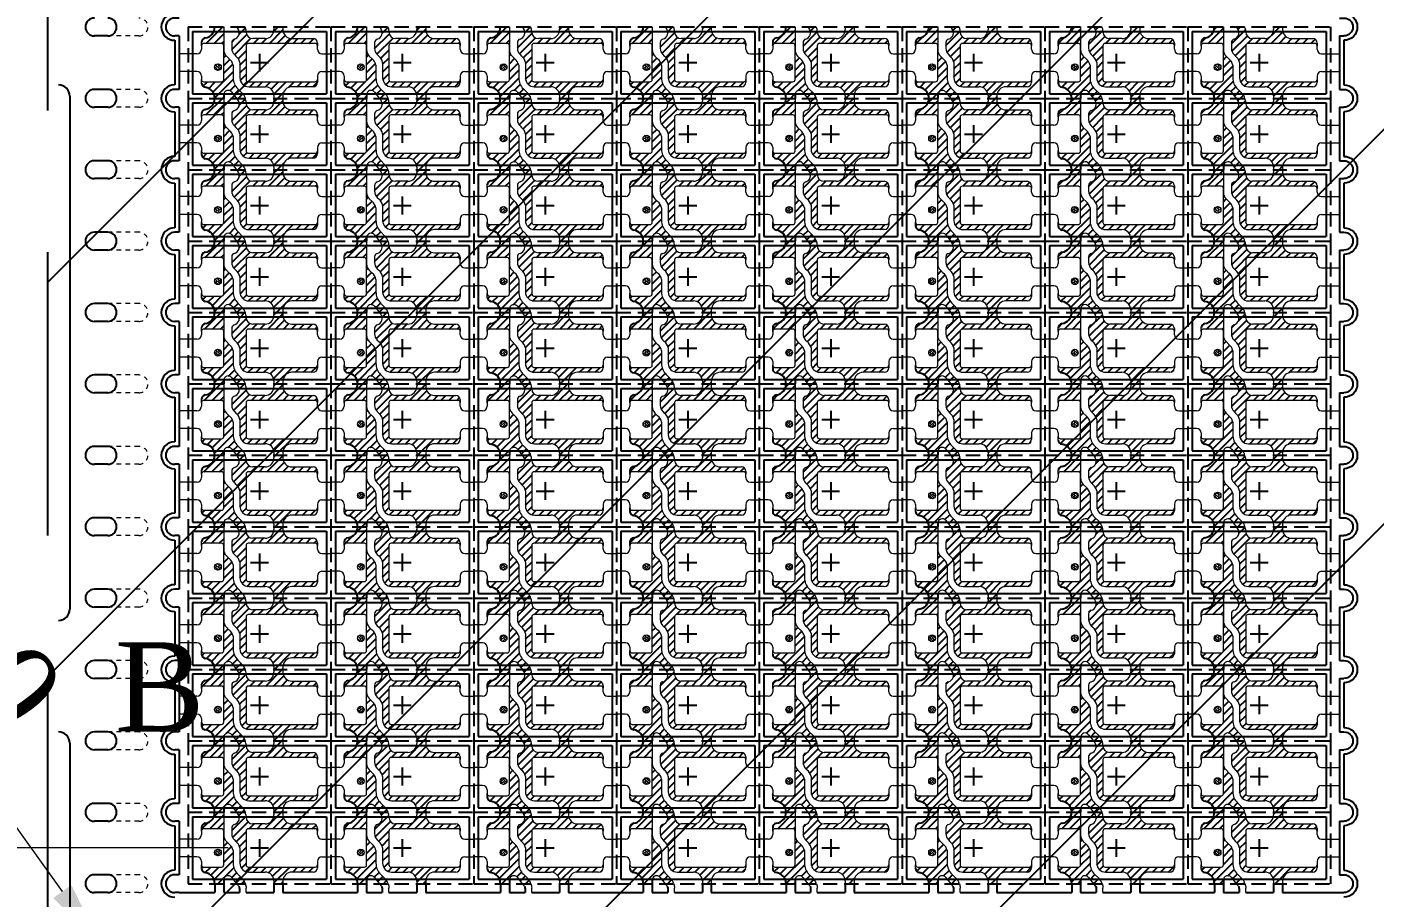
# Model space of a CAD drawing. Header units: millimetres. Extents: x -1672 to -743, y 1116 to 1403.
# Drawn here: x -1107.88 to -1077.7, y 1320.08 to 1339.58 of the extents above; entities that cross this region are included whole.
import ezdxf

# ---------------------------------------------------------------- set-up
doc = ezdxf.new("R2010")
doc.units = ezdxf.units.MM
doc.header["$MEASUREMENT"] = 0
doc.linetypes.add('HIDDEN', pattern=[9.525, 6.35, -3.175])
for name, color, linetype in [('\\M+2A4C1\\M+2B3CE\\M+2B944', 144, 'HIDDEN'), ('bottom side half etching', 6, 'Continuous'), ('c2', 2, 'Continuous'), ('Hatch', 1, 'HIDDEN')]:
    doc.layers.add(name, color=color, linetype=linetype)
for name, color, linetype, lineweight in [('Dimension', 3, 'Continuous', 5), ('LF', 4, 'Continuous', 25), ('Visble1', 6, 'Continuous', 20)]:
    doc.layers.add(name, color=color, linetype=linetype, lineweight=lineweight)
doc.styles.add('Jentech', font='romantic.ttf')
doc.styles.get("Standard").update_dxf_attribs({"font": 'romantic.ttf', "height": 2})
doc.dimstyles.new('AM_ISO', dxfattribs={"dimtxt": 2, "dimasz": 1.5, "dimexe": 1, "dimexo": 1, "dimgap": 0.5, "dimtad": 1, "dimdec": 3, "dimzin": 9, "dimdsep": 46, "dimtxsty": 'Jentech', "dimcen": 0, "dimclrd": 256, "dimclre": 256, "dimclrt": 1, "dimadec": 0, "dimazin": 2, "dimtp": 0.1, "dimtm": 0.1, "dimtfac": 0.71, "dimtdec": 3, "dimtmove": 0, "dimatfit": 3, "dimfxl": 0, "dimlwd": -1, "dimlwe": -1, "dimarcsym": 0})
doc.dimstyles.new('ISO-25', dxfattribs={"dimtxt": 2, "dimasz": 1.5, "dimexe": 0.5, "dimexo": 0.5, "dimgap": 0.7, "dimtad": 1, "dimdec": 3, "dimdsep": 46, "dimtxsty": 'Jentech', "dimcen": 2.5, "dimclre": 256, "dimclrt": 1, "dimadec": 0, "dimazin": 0, "dimtfac": 1, "dimtdec": 3, "dimtmove": 0, "dimatfit": 3, "dimfxl": 0, "dimlwe": -1, "dimarcsym": 0})

# ---------------------------------------------------------------- blocks, each defined once
blk = doc.blocks.new('*D79')
at = {"layer": 'Defpoints', "color": 0}
for p in [(-1102.872, 1349.981), (-1119.938, 1321.181), (-1102.872, 1321.181)]:
    blk.add_point(p, dxfattribs=at)
at = {"layer": 'Dimension'}
for p, q in [((-1103.372, 1349.981), (-1120.438, 1349.981)), ((-1103.372, 1321.181), (-1120.438, 1321.181))]:
    blk.add_line(p, q, dxfattribs=at)
at = {"layer": 'Dimension', "color": 0, "lineweight": -2}
blk.add_line((-1119.938, 1348.481), (-1119.938, 1322.681), dxfattribs=at)
at = {"layer": 'Dimension', "color": 0}
for points in [[(-1120.188, 1348.481), (-1119.688, 1348.481), (-1119.938, 1349.981)], [(-1120.188, 1322.681), (-1119.688, 1322.681), (-1119.938, 1321.181)]]:
    blk.add_solid(points, dxfattribs=at)
at = {"layer": 'Dimension', "color": 1, "insert": (-1121.669, 1335.581), "char_height": 2, "attachment_point": 5, "rotation": 90, "style": 'Jentech'}
blk.add_mtext('1.6*18=28.8%%P0.03', dxfattribs=at)
blk = doc.blocks.new('*D80')
at = {"layer": 'Defpoints', "color": 0}
for p in [(-1102.872, 1321.181), (-1112.207, 1315.981), (-1102.872, 1315.981)]:
    blk.add_point(p, dxfattribs=at)
at = {"layer": 'Dimension'}
for p, q in [((-1103.372, 1321.181), (-1112.707, 1321.181)), ((-1103.372, 1315.981), (-1112.707, 1315.981))]:
    blk.add_line(p, q, dxfattribs=at)
at = {"layer": 'Dimension', "color": 0, "lineweight": -2}
blk.add_line((-1112.207, 1319.681), (-1112.207, 1317.481), dxfattribs=at)
at = {"layer": 'Dimension', "color": 0}
for points in [[(-1112.457, 1319.681), (-1111.957, 1319.681), (-1112.207, 1321.181)], [(-1112.457, 1317.481), (-1111.957, 1317.481), (-1112.207, 1315.981)]]:
    blk.add_solid(points, dxfattribs=at)
at = {"layer": 'Dimension', "color": 1, "insert": (-1113.947, 1318.581), "char_height": 2, "attachment_point": 5, "rotation": 90, "style": 'Jentech'}
blk.add_mtext('5.2', dxfattribs=at)
blk = doc.blocks.new('*D135')
at = {"layer": 'Defpoints', "color": 0}
for p in [(-1106.772, 1356.081), (-1134.504, 1281.081), (-1106.772, 1281.081)]:
    blk.add_point(p, dxfattribs=at)
at = {"layer": 'Dimension'}
for p, q in [((-1107.272, 1356.081), (-1135.004, 1356.081)), ((-1107.272, 1281.081), (-1135.004, 1281.081))]:
    blk.add_line(p, q, dxfattribs=at)
at = {"layer": 'Dimension', "color": 0, "lineweight": -2}
blk.add_line((-1134.504, 1354.581), (-1134.504, 1282.581), dxfattribs=at)
at = {"layer": 'Dimension', "color": 0}
for points in [[(-1134.754, 1354.581), (-1134.254, 1354.581), (-1134.504, 1356.081)], [(-1134.754, 1282.581), (-1134.254, 1282.581), (-1134.504, 1281.081)]]:
    blk.add_solid(points, dxfattribs=at)
at = {"layer": 'Dimension', "color": 1, "insert": (-1136.244, 1320.327), "char_height": 2, "attachment_point": 5, "rotation": 90, "style": 'Jentech'}
blk.add_mtext('75%%P0.05', dxfattribs=at)
blk = doc.blocks.new('*D136')
at = {"layer": 'Defpoints', "color": 0}
for p in [(-1107.372, 1354.431), (-1126.367, 1282.731), (-1107.372, 1282.731)]:
    blk.add_point(p, dxfattribs=at)
at = {"layer": 'Dimension'}
for p, q in [((-1107.872, 1354.431), (-1126.867, 1354.431)), ((-1107.872, 1282.731), (-1126.867, 1282.731))]:
    blk.add_line(p, q, dxfattribs=at)
at = {"layer": 'Dimension', "color": 0, "lineweight": -2}
blk.add_line((-1126.367, 1352.931), (-1126.367, 1284.231), dxfattribs=at)
at = {"layer": 'Dimension', "color": 0}
for points in [[(-1126.617, 1352.931), (-1126.117, 1352.931), (-1126.367, 1354.431)], [(-1126.617, 1284.231), (-1126.117, 1284.231), (-1126.367, 1282.731)]]:
    blk.add_solid(points, dxfattribs=at)
at = {"layer": 'Dimension', "color": 1, "insert": (-1128.091, 1318.581), "char_height": 2, "attachment_point": 5, "rotation": 90, "style": 'Jentech'}
blk.add_mtext('71.7%%P0.03', dxfattribs=at)
blk = doc.blocks.new('*D93')
at = {"layer": 'Defpoints', "color": 0}
for p in [(-1105.922, 1319.227), (-1106.922, 1318.581), (-1106.922, 1317.647)]:
    blk.add_point(p, dxfattribs=at)
at = {"layer": 'Dimension'}
for p, q in [((-1105.922, 1318.227), (-1105.922, 1316.647)), ((-1108.422, 1317.647), (-1109.922, 1317.647)), ((-1105.922, 1317.647), (-1106.922, 1317.647)), ((-1104.422, 1317.647), (-1102.922, 1317.647)), ((-1106.922, 1317.581), (-1106.922, 1316.647))]:
    blk.add_line(p, q, dxfattribs=at)
for points in [[(-1108.422, 1317.897), (-1108.422, 1317.397), (-1106.922, 1317.647)], [(-1104.422, 1317.897), (-1104.422, 1317.397), (-1105.922, 1317.647)]]:
    blk.add_solid(points, dxfattribs=at)
at = {"layer": 'Dimension', "color": 1, "insert": (-1110.047, 1319.037), "char_height": 2, "attachment_point": 5, "style": 'Jentech'}
blk.add_mtext('1.0', dxfattribs=at)
blk = doc.blocks.new('*D139')
at = {"layer": 'Defpoints', "color": 0}
for p in [(-1106.214, 1318.987), (-1105.63, 1318.175)]:
    blk.add_point(p, dxfattribs=at)
at = {"layer": 'Dimension'}
for p, q in [((-1112.873, 1328.245), (-1107.09, 1320.204)), ((-1105.63, 1318.175), (-1106.214, 1318.987)), ((-1104.754, 1316.957), (-1103.878, 1315.739))]:
    blk.add_line(p, q, dxfattribs=at)
for points in [[(-1106.887, 1320.35), (-1107.293, 1320.058), (-1106.214, 1318.987)], [(-1104.551, 1317.103), (-1104.957, 1316.811), (-1105.63, 1318.175)]]:
    blk.add_solid(points, dxfattribs=at)
at = {"layer": 'Dimension', "color": 1, "insert": (-1109.543, 1326.534), "char_height": 2, "attachment_point": 5, "rotation": 305.7244, "style": 'Jentech'}
blk.add_mtext('∅1.0', dxfattribs=at)
blk = doc.blocks.new('*U23')
at = {"layer": 'bottom side half etching'}
blk.add_arc((0.15, 0), 0.3, 90, 270, dxfattribs=at)
at = {"layer": 'LF'}
for p, q in [((0.25, 0.2), (0.15, 0.2)), ((0.25, -0.2), (0.15, -0.2))]:
    blk.add_line(p, q, dxfattribs=at)
blk.add_arc((0.15, 0), 0.2, 90, 270, dxfattribs=at)
blk = doc.blocks.new('*U28')
at = {"layer": 'LF'}
blk.add_line((-0.2, 0), (0.2, 0), dxfattribs=at)
blk = doc.blocks.new('*U26')
at = {"layer": 'bottom side half etching'}
blk.add_arc((0.15, 0), 0.3, 90, 270, dxfattribs=at)
at = {"layer": 'LF'}
for p, q in [((0.25, 0.2), (0.15, 0.2)), ((0.25, -0.2), (0.15, -0.2))]:
    blk.add_line(p, q, dxfattribs=at)
blk.add_arc((0.15, 0), 0.2, 90, 270, dxfattribs=at)
blk = doc.blocks.new('*U20')
at = {"layer": 'LF'}
for p, q in [((-1.4, 0.1), (-1, 0.1)), ((-1, -0.1), (-1, 0.1)), ((-0.8, 0.1), (-0.45, 0.1)), ((-0.8, -0.1), (-0.8, 0.1)), ((-0.45, 0.014), (-0.45, 0.1)), ((-0.3, 0.1), (0.325, 0.1)), ((0.325, -0.1), (0.325, 0.1)), ((0.525, 0.1), (1.4, 0.1)), ((0.525, -0.1), (0.525, 0.1))]:
    blk.add_line(p, q, dxfattribs=at)
at = {"layer": 'LF', "lineweight": 9}
for p, q in [((-0.3, 0.1), (-0.3, -0.001)), ((-0.3, 0.01), (-0.3, -0.001)), ((-0.512, -0.1), (-0.471, -0.048))]:
    blk.add_line(p, q, dxfattribs=at)
at = {"layer": 'LF'}
blk.add_arc((-0.55, 0.014), 0.1, 321.8974, 0, dxfattribs=at)
at = {"layer": 'LF', "lineweight": 9}
blk.add_arc((-0.6, -0.001), 0.3, 340.7018, 0, dxfattribs=at)
blk = doc.blocks.new('without tunnel')
at = {"layer": 'Dimension'}
h = blk.add_hatch(dxfattribs=at)
h.set_pattern_fill('AR-HBONE', color=256, scale=0.2, style=0)
h.set_pattern_definition([(45, (-4678.2712, -3546.139), (9e-17, 1.13137085), [2.4, -0.8]), (135, (-4677.70555, -3545.5733), (9e-17, 1.13137085), [2.4, -0.8])])
h.paths.add_polyline_path([(-20.1, -2, 1), (-17.1, -2, 1)])
at = {"layer": 'Hatch'}
h = blk.add_hatch(dxfattribs=at)
h.set_pattern_fill('ANSI31', color=256, scale=20)
h.set_pattern_definition([(45, (2985.13, -1225.2742), (-1.767767, 1.767767), [])])
h.paths.add_polyline_path([(-16, 14), (-20.42, 14, -0.259589), (-24.29, 11.05, 0.372825), (-26, 9.07), (-26, 7.6, -0.414214), (-25, 8.6), (-17, 8.6, -0.414214), (-16, 7.6)])
h.paths.add_polyline_path([(-16, 16), (-20, 16, -0.103244), (-20.42, 14), (-16, 14)])
h.paths.add_polyline_path([(-9.75, -11.75, -0.198912), (-11.8, -6.8), (-11.8, -1.13, 0.172187), (-13.57, 1.7), (-14.83, 2.96, -0.198912), (-16, 5.78), (-16, -7.6, -0.414214), (-17, -8.6), (-25, -8.6, -0.414214), (-26, -7.6), (-26, -9.07, 0.372825), (-24.29, -11.05, -0.259589), (-20.42, -14), (-15.95, -14, -0.630407), (-12.43, -13.22), (-11.81, -14), (-7.51, -14, 0.014872), (-7.76, -13.74)])
h.paths.add_polyline_path([(-16, -14.45, -0.056727), (-15.95, -14), (-20.42, -14, -0.103244), (-20, -16), (-16, -16)])
h.paths.add_polyline_path([(-7.51, -14), (-11.81, -14), (-10.24, -16), (-6.34, -16, 0.097582)])
h.paths.add_polyline_path([(-5, 8.6), (25, 8.6, -0.414214), (26, 7.6), (26, 8.8, 0.414214), (24, 10.8), (14.5, 10.8, -0.356394), (10.58, 14), (6.42, 14, -0.356394), (2.5, 10.8), (-3, 10.8, -0.414214), (-6, 13.8), (-6, 14), (-9.08, 14, -0.393336), (-11.23, 10.52, 0.337319), (-12.4, 8.98), (-12.4, 6.43, 0.198912), (-11.23, 3.6), (-10.57, 2.94, -0.172187), (-8.8, 0.11), (-8.8, -6.8, 0.414214), (-4.8, -10.8), (2.5, -10.8, -0.356394), (6.42, -14), (10.58, -14, -0.356394), (14.5, -10.8), (24, -10.8, 0.414214), (26, -8.8), (26, -7.6, -0.414214), (25, -8.6), (-5, -8.6, -0.414214), (-6, -7.6), (-6, 7.6, -0.414214)])
h.paths.add_polyline_path([(-6.34, 16), (-10.24, 16), (-9.66, 15.26, -0.117374), (-9.08, 14), (-6, 14, 0.085121)])
h.paths.add_polyline_path([(10.5, 16), (6.5, 16), (6.5, 14.8, -0.050382), (6.42, 14), (10.58, 14, -0.050382), (10.5, 14.8)])
h.paths.add_polyline_path([(10.5, -14.8, -0.050382), (10.58, -14), (6.42, -14, -0.050382), (6.5, -14.8), (6.5, -16), (10.5, -16)])
at = {"layer": '\\M+2A4C1\\M+2B3CE\\M+2B944'}
for p, q in [((-32, 16), (-32, -16)), ((-32, 16), (32, 16)), ((32, 16), (32, -16)), ((-32, -16), (32, -16))]:
    blk.add_line(p, q, dxfattribs=at)
at = {"layer": 'bottom side half etching', "lineweight": 9}
blk.add_line((-26, 7.6), (-26, 6), dxfattribs=at)
for points in [[(-26, -7.6), (-26, -7.6, 0.414214), (-25, -8.6), (-17, -8.6, 0.414214), (-16, -7.6), (-16, 7.6, 0.414214), (-17, 8.6), (-25, 8.6, 0.414214), (-26, 7.6), (-26, 6)], [(26, 7.6), (26, 7.6, 0.414214), (25, 8.6), (-5, 8.6, 0.414214), (-6, 7.6), (-6, -7.6, 0.414214), (-5, -8.6), (25, -8.6, 0.414214), (26, -7.6), (26, -7.6)]]:
    blk.add_lwpolyline(points, format="xyb", dxfattribs=at)
for centre, start, end in [((-28, 6), 270, 0), ((28, 6), 180, 270), ((-28, -6), 0, 90), ((28, -6), 90, 180)]:
    blk.add_arc(centre, 2, start, end, dxfattribs=at)
at = {"layer": 'c2'}
for p, q in [((-30, 14), (-30, -14)), ((-30, 14), (30, 14)), ((30, 14), (30, -14)), ((-4, 0), (4, 0)), ((0, 4), (0, -4)), ((-30, -14), (30, -14))]:
    blk.add_line(p, q, dxfattribs=at)
at = {"layer": 'LF', "lineweight": 9}
for p, q in [((-16, 16), (-16, 5.78)), ((-10.24, 16), (-9.66, 15.26)), ((-6, 13.8), (-6, 14.02)), ((6.5, 16), (6.5, 14.8)), ((10.5, 16), (10.5, 14.8)), ((-26, 7.54), (-26, 9.07)), ((-12.4, 8.98), (-12.4, 6.43)), ((2.5, 10.8), (-3, 10.8)), ((14.5, 10.8), (24, 10.8)), ((26, 8.8), (26, 7.6)), ((-14.83, 2.96), (-13.57, 1.7)), ((-14.83, 2.96), (-13.57, 1.7)), ((-11.23, 3.6), (-10.57, 2.94)), ((-11.23, 3.6), (-10.57, 2.94)), ((-8.8, 0.11), (-8.8, -6.8)), ((-11.8, -1.13), (-11.8, -6.8)), ((-26, -9.07), (-26, -7.54)), ((-9.75, -11.75), (-7.76, -13.74)), ((-4.8, -10.8), (2.5, -10.8)), ((24, -10.8), (14.5, -10.8)), ((26, -7.6), (26, -8.8)), ((-12.43, -13.22), (-10.24, -16)), ((6.5, -14.8), (6.5, -16)), ((10.5, -14.8), (10.5, -16))]:
    blk.add_line(p, q, dxfattribs=at)
at = {"layer": 'LF', "ltscale": 0.1}
blk.add_line((-16, -14.45), (-16, -16), dxfattribs=at)
at = {"layer": 'LF', "lineweight": 9}
blk.add_circle((-18.6, -2), 1.5, dxfattribs=at)
at = {"layer": 'LF', "ltscale": 0.1}
for centre, radius, start, end in [((-25, 16), 5, 278.21321, 0), ((-24, 9.07), 2, 98.21321, 180), ((-24, -9.07), 2, 180, 261.78679), ((-25, -16), 5, 0, 81.78679)]:
    blk.add_arc(centre, radius, start, end, dxfattribs=at)
at = {"layer": 'LF', "lineweight": 9}
for centre, radius, start, end in [((-12.02, 13.41), 3, 285.4391, 38.10257), ((-12, 14.02), 6, 0, 19.29823), ((-3, 13.8), 3, 180, 270), ((2.5, 14.8), 4, 270, 0), ((14.5, 14.8), 4, 180, 270), ((-10.8, 8.98), 1.6, 105.14573, 180), ((-8.4, 6.43), 4, 180, 225), ((-8.4, 6.43), 4, 180, 225), ((24, 8.8), 2, 0, 90), ((-12, 5.78), 4, 180, 225), ((-16.67, -2.21), 4.99, 12.52119, 51.60039), ((-13.67, -0.97), 4.99, 12.52119, 51.60039), ((-4.8, -6.8), 7, 180, 225), ((-4.8, -6.8), 4, 180, 270), ((2.5, -14.8), 4, 360, 90), ((14.5, -14.8), 4, 90, 180), ((24, -8.8), 2, 270, 360), ((-14, -14.45), 2, 38.10257, 180), ((-12, -17.98), 6, 19.29823, 45)]:
    blk.add_arc(centre, radius, start, end, dxfattribs=at)
at = {"layer": 'Visble1'}
for p, q in [((26, 6), (26, 7.6)), ((-28, 4), (-32, 4)), ((28, 4), (32, 4)), ((-28, -4), (-32, -4)), ((-26, -6), (-26, -7.6)), ((26, -6), (26, -7.6)), ((28, -4), (32, -4))]:
    blk.add_line(p, q, dxfattribs=at)
blk = doc.blocks.new('Edge')
at = {"layer": 'LF'}
for p, q in [((0, 0.6), (0, 0)), ((0, 0), (0, -0.6))]:
    blk.add_line(p, q, dxfattribs=at)
at = {"layer": 'Visble1'}
for p, q in [((0.2, 0.2), (0, 0.2)), ((0.2, -0.2), (0, -0.2))]:
    blk.add_line(p, q, dxfattribs=at)

msp = doc.modelspace()

# ---------------------------------------------------------------- hatches: boundary and pattern name
at = {"layer": 'Hatch', "lineweight": -2}
h = msp.add_hatch(dxfattribs=at)
h.set_pattern_fill('ANSI31', color=256, scale=50)
h.set_pattern_definition([(45, (-1418.952, 1800.1436), (-4.41942, 4.41942), [])])
h.paths.add_polyline_path([(-1107.422, 1353.5807), (-1107.422, 1283.5807), (-985.0219, 1283.5807), (-985.0219, 1353.5807)])

# ---------------------------------------------------------------- linework, layer by layer
at = {"layer": 'bottom side half etching'}
for p, q in [((-1104.5719, 1339.2807), (-1104.5719, 1338.2807)), ((-1078.3719, 1339.2807), (-1078.3719, 1338.2807)), ((-1104.5719, 1337.6807), (-1104.5719, 1336.6807)), ((-1078.3719, 1337.6807), (-1078.3719, 1336.6807)), ((-1104.5719, 1336.0807), (-1104.5719, 1335.0807)), ((-1078.3719, 1336.0807), (-1078.3719, 1335.0807)), ((-1104.5719, 1334.4807), (-1104.5719, 1333.4807)), ((-1078.3719, 1334.4807), (-1078.3719, 1333.4807)), ((-1104.5719, 1332.8807), (-1104.5719, 1331.8807)), ((-1078.3719, 1332.8807), (-1078.3719, 1331.8807)), ((-1104.5719, 1331.2807), (-1104.5719, 1330.2807)), ((-1078.3719, 1331.2807), (-1078.3719, 1330.2807)), ((-1104.5719, 1329.6807), (-1104.5719, 1328.6807)), ((-1078.3719, 1329.6807), (-1078.3719, 1328.6807)), ((-1104.5719, 1328.0807), (-1104.5719, 1327.0807)), ((-1078.3719, 1328.0807), (-1078.3719, 1327.0807)), ((-1104.5719, 1326.4807), (-1104.5719, 1325.4807)), ((-1078.3719, 1326.4807), (-1078.3719, 1325.4807)), ((-1104.5719, 1324.8807), (-1104.5719, 1323.8807)), ((-1078.3719, 1324.8807), (-1078.3719, 1323.8807)), ((-1104.5719, 1323.2807), (-1104.5719, 1322.2807)), ((-1078.3719, 1323.2807), (-1078.3719, 1322.2807)), ((-1104.5719, 1321.6807), (-1104.5719, 1320.6807)), ((-1078.3719, 1321.6807), (-1078.3719, 1320.6807))]:
    msp.add_line(p, q, dxfattribs=at)
at = {"layer": 'Hatch', "lineweight": -2}
msp.add_line((-1107.422, 1353.5807), (-1107.422, 1283.5807), dxfattribs=at)
at = {"layer": 'LF'}
for p, q in [((-1106.0719, 1339.3807), (-1106.3719, 1339.3807)), ((-1106.0719, 1338.1807), (-1106.3719, 1338.1807)), ((-1106.9219, 1338.0307), (-1106.9219, 1326.5307)), ((-1106.0719, 1337.7807), (-1106.3719, 1337.7807)), ((-1106.0719, 1336.5807), (-1106.3719, 1336.5807)), ((-1106.0719, 1336.1807), (-1106.3719, 1336.1807)), ((-1106.0719, 1334.9807), (-1106.3719, 1334.9807)), ((-1106.0719, 1334.5807), (-1106.3719, 1334.5807)), ((-1106.0719, 1333.3807), (-1106.3719, 1333.3807)), ((-1106.0719, 1332.9807), (-1106.3719, 1332.9807)), ((-1106.0719, 1331.7807), (-1106.3719, 1331.7807)), ((-1106.0719, 1331.3807), (-1106.3719, 1331.3807)), ((-1106.0719, 1330.1807), (-1106.3719, 1330.1807)), ((-1106.0719, 1329.7807), (-1106.3719, 1329.7807)), ((-1106.0719, 1328.5807), (-1106.3719, 1328.5807)), ((-1106.0719, 1328.1807), (-1106.3719, 1328.1807)), ((-1106.0719, 1326.9807), (-1106.3719, 1326.9807)), ((-1106.0719, 1326.5807), (-1106.3719, 1326.5807)), ((-1106.0719, 1325.3807), (-1106.3719, 1325.3807)), ((-1106.0719, 1324.9807), (-1106.3719, 1324.9807)), ((-1106.0719, 1323.7807), (-1106.3719, 1323.7807)), ((-1106.9219, 1323.5307), (-1106.9219, 1313.6307)), ((-1106.0719, 1323.3807), (-1106.3719, 1323.3807)), ((-1106.0719, 1322.1807), (-1106.3719, 1322.1807)), ((-1106.0719, 1321.7807), (-1106.3719, 1321.7807)), ((-1106.0719, 1320.5807), (-1106.3719, 1320.5807)), ((-1106.0719, 1320.1807), (-1106.3719, 1320.1807))]:
    msp.add_line(p, q, dxfattribs=at)
for centre, radius, start, end in [((-1106.3719, 1339.5807), 0.2, 90, 270), ((-1106.0719, 1339.5807), 0.2, 270, 90), ((-1107.1719, 1338.0307), 0.25, 0, 90), ((-1106.3719, 1337.9807), 0.2, 90, 270), ((-1106.0719, 1337.9807), 0.2, 270, 90), ((-1106.3719, 1336.3807), 0.2, 90, 270), ((-1106.0719, 1336.3807), 0.2, 270, 90), ((-1106.3719, 1334.7807), 0.2, 90, 270), ((-1106.0719, 1334.7807), 0.2, 270, 90), ((-1106.3719, 1333.1807), 0.2, 90, 270), ((-1106.0719, 1333.1807), 0.2, 270, 90), ((-1106.3719, 1331.5807), 0.2, 90, 270), ((-1106.0719, 1331.5807), 0.2, 270, 90), ((-1106.3719, 1329.9807), 0.2, 90, 270), ((-1106.0719, 1329.9807), 0.2, 270, 90), ((-1106.3719, 1328.3807), 0.2, 90, 270), ((-1106.0719, 1328.3807), 0.2, 270, 90), ((-1106.3719, 1326.7807), 0.2, 90, 270), ((-1106.0719, 1326.7807), 0.2, 270, 90), ((-1107.1719, 1326.5307), 0.25, 270, 0), ((-1106.3719, 1325.1807), 0.2, 90, 270), ((-1106.0719, 1325.1807), 0.2, 270, 90), ((-1107.1719, 1323.5307), 0.25, 0, 90), ((-1106.3719, 1323.5807), 0.2, 90, 270), ((-1106.0719, 1323.5807), 0.2, 270, 90), ((-1106.3719, 1321.9807), 0.2, 90, 270), ((-1106.0719, 1321.9807), 0.2, 270, 90), ((-1106.3719, 1320.3807), 0.2, 90, 270), ((-1106.0719, 1320.3807), 0.2, 270, 90)]:
    msp.add_arc(centre, radius, start, end, dxfattribs=at)
at = {"layer": 'Visble1', "linetype": 'HIDDEN', "ltscale": 0.01}
for p, q in [((-1105.3719, 1339.3807), (-1106.0719, 1339.3807)), ((-1105.3719, 1338.1807), (-1106.0719, 1338.1807)), ((-1105.3719, 1337.7807), (-1106.0719, 1337.7807)), ((-1105.3719, 1336.5807), (-1106.0719, 1336.5807)), ((-1105.3719, 1336.1807), (-1106.0719, 1336.1807)), ((-1105.3719, 1334.9807), (-1106.0719, 1334.9807)), ((-1105.3719, 1334.5807), (-1106.0719, 1334.5807)), ((-1105.3719, 1333.3807), (-1106.0719, 1333.3807)), ((-1105.3719, 1332.9807), (-1106.0719, 1332.9807)), ((-1105.3719, 1331.7807), (-1106.0719, 1331.7807)), ((-1105.3719, 1331.3807), (-1106.0719, 1331.3807)), ((-1105.3719, 1330.1807), (-1106.0719, 1330.1807)), ((-1105.3719, 1329.7807), (-1106.0719, 1329.7807)), ((-1105.3719, 1328.5807), (-1106.0719, 1328.5807)), ((-1105.3719, 1328.1807), (-1106.0719, 1328.1807)), ((-1105.3719, 1326.9807), (-1106.0719, 1326.9807)), ((-1105.3719, 1326.5807), (-1106.0719, 1326.5807)), ((-1105.3719, 1325.3807), (-1106.0719, 1325.3807)), ((-1105.3719, 1324.9807), (-1106.0719, 1324.9807)), ((-1105.3719, 1323.7807), (-1106.0719, 1323.7807)), ((-1105.3719, 1323.3807), (-1106.0719, 1323.3807)), ((-1105.3719, 1322.1807), (-1106.0719, 1322.1807)), ((-1105.3719, 1321.7807), (-1106.0719, 1321.7807)), ((-1105.3719, 1320.5807), (-1106.0719, 1320.5807)), ((-1105.3719, 1320.1807), (-1106.0719, 1320.1807))]:
    msp.add_line(p, q, dxfattribs=at)
for centre in [(-1105.3719, 1339.5807), (-1105.3719, 1337.9807), (-1105.3719, 1336.3807), (-1105.3719, 1334.7807), (-1105.3719, 1333.1807), (-1105.3719, 1331.5807), (-1105.3719, 1329.9807), (-1105.3719, 1328.3807), (-1105.3719, 1326.7807), (-1105.3719, 1325.1807), (-1105.3719, 1323.5807), (-1105.3719, 1321.9807), (-1105.3719, 1320.3807)]:
    msp.add_arc(centre, 0.2, 270, 90, dxfattribs=at)

# ---------------------------------------------------------------- block references
at = {"layer": 'bottom side half etching', "color": 0, "linetype": 'ByBlock', "lineweight": -2}
for p in [(-1104.7219, 1339.5807), (-1104.7219, 1337.9807), (-1104.7219, 1336.3807), (-1104.7219, 1334.7807), (-1104.7219, 1333.1807), (-1104.7219, 1331.5807), (-1104.7219, 1329.9807), (-1104.7219, 1328.3807), (-1104.7219, 1326.7807), (-1104.7219, 1325.1807), (-1104.7219, 1323.5807), (-1104.7219, 1321.9807), (-1104.7219, 1320.3807)]:
    msp.add_blockref('*U23', p, dxfattribs=at)
at = {"layer": 'bottom side half etching', "color": 0, "linetype": 'ByBlock', "lineweight": -2, "extrusion": (0, 0, -1), "zscale": -1}
for p in [(1078.2219, 1339.5807), (1078.2219, 1337.9807), (1078.2219, 1336.3807), (1078.2219, 1334.7807), (1078.2219, 1333.1807), (1078.2219, 1331.5807), (1078.2219, 1329.9807), (1078.2219, 1328.3807), (1078.2219, 1326.7807), (1078.2219, 1325.1807), (1078.2219, 1323.5807), (1078.2219, 1321.9807), (1078.2219, 1320.3807)]:
    msp.add_blockref('*U26', p, dxfattribs=at)
at = {"layer": 'Dimension', "xscale": 0.05, "yscale": 0.05, "zscale": 0.05}
for p in [(-1102.6719, 1338.7807), (-1099.4719, 1338.7807), (-1096.2719, 1338.7807), (-1093.0719, 1338.7807), (-1089.8719, 1338.7807), (-1086.6719, 1338.7807), (-1083.4719, 1338.7807), (-1080.2719, 1338.7807), (-1102.6719, 1337.1807), (-1099.4719, 1337.1807), (-1096.2719, 1337.1807), (-1093.0719, 1337.1807), (-1089.8719, 1337.1807), (-1086.6719, 1337.1807), (-1083.4719, 1337.1807), (-1080.2719, 1337.1807), (-1102.6719, 1335.5807), (-1099.4719, 1335.5807), (-1096.2719, 1335.5807), (-1093.0719, 1335.5807), (-1089.8719, 1335.5807), (-1086.6719, 1335.5807), (-1083.4719, 1335.5807), (-1080.2719, 1335.5807), (-1102.6719, 1333.9807), (-1099.4719, 1333.9807), (-1096.2719, 1333.9807), (-1093.0719, 1333.9807), (-1089.8719, 1333.9807), (-1086.6719, 1333.9807), (-1083.4719, 1333.9807), (-1080.2719, 1333.9807), (-1102.6719, 1332.3807), (-1099.4719, 1332.3807), (-1096.2719, 1332.3807), (-1093.0719, 1332.3807), (-1089.8719, 1332.3807), (-1086.6719, 1332.3807), (-1083.4719, 1332.3807), (-1080.2719, 1332.3807), (-1102.6719, 1330.7807), (-1099.4719, 1330.7807), (-1096.2719, 1330.7807), (-1093.0719, 1330.7807), (-1089.8719, 1330.7807), (-1086.6719, 1330.7807), (-1083.4719, 1330.7807), (-1080.2719, 1330.7807), (-1102.6719, 1329.1807), (-1099.4719, 1329.1807), (-1096.2719, 1329.1807), (-1093.0719, 1329.1807), (-1089.8719, 1329.1807), (-1086.6719, 1329.1807), (-1083.4719, 1329.1807), (-1080.2719, 1329.1807), (-1102.6719, 1327.5807), (-1099.4719, 1327.5807), (-1096.2719, 1327.5807), (-1093.0719, 1327.5807), (-1089.8719, 1327.5807), (-1086.6719, 1327.5807), (-1083.4719, 1327.5807), (-1080.2719, 1327.5807), (-1102.6719, 1325.9807), (-1099.4719, 1325.9807), (-1096.2719, 1325.9807), (-1093.0719, 1325.9807), (-1089.8719, 1325.9807), (-1086.6719, 1325.9807), (-1083.4719, 1325.9807), (-1080.2719, 1325.9807), (-1102.6719, 1324.3807), (-1099.4719, 1324.3807), (-1096.2719, 1324.3807), (-1093.0719, 1324.3807), (-1089.8719, 1324.3807), (-1086.6719, 1324.3807), (-1083.4719, 1324.3807), (-1080.2719, 1324.3807), (-1102.6719, 1322.7807), (-1099.4719, 1322.7807), (-1096.2719, 1322.7807), (-1093.0719, 1322.7807), (-1089.8719, 1322.7807), (-1086.6719, 1322.7807), (-1083.4719, 1322.7807), (-1080.2719, 1322.7807), (-1102.6719, 1321.1807), (-1099.4719, 1321.1807), (-1096.2719, 1321.1807), (-1093.0719, 1321.1807), (-1089.8719, 1321.1807), (-1086.6719, 1321.1807), (-1083.4719, 1321.1807), (-1080.2719, 1321.1807)]:
    msp.add_blockref('without tunnel', p, dxfattribs=at)
at = {"layer": 'Hatch'}
for p in [(-1104.4719, 1338.7807), (-1104.4719, 1337.1807), (-1104.4719, 1335.5807), (-1104.4719, 1333.9807), (-1104.4719, 1332.3807), (-1104.4719, 1330.7807), (-1104.4719, 1329.1807), (-1104.4719, 1327.5807), (-1104.4719, 1325.9807), (-1104.4719, 1324.3807), (-1104.4719, 1322.7807), (-1104.4719, 1321.1807)]:
    msp.add_blockref('Edge', p, dxfattribs=at)
at = {"layer": 'Hatch', "xscale": -1}
for p in [(-1078.4719, 1338.7807), (-1078.4719, 1337.1807), (-1078.4719, 1335.5807), (-1078.4719, 1333.9807), (-1078.4719, 1332.3807), (-1078.4719, 1330.7807), (-1078.4719, 1329.1807), (-1078.4719, 1327.5807), (-1078.4719, 1325.9807), (-1078.4719, 1324.3807), (-1078.4719, 1322.7807), (-1078.4719, 1321.1807)]:
    msp.add_blockref('Edge', p, dxfattribs=at)
at = {"layer": 'LF', "color": 0, "linetype": 'ByBlock', "lineweight": -2, "extrusion": (0, 0, -1), "zscale": -1, "rotation": 180}
for p in [(1102.6719, 1320.2807), (1099.4719, 1320.2807), (1096.2719, 1320.2807), (1093.0719, 1320.2807), (1089.8719, 1320.2807), (1086.6719, 1320.2807), (1083.4719, 1320.2807), (1080.2719, 1320.2807)]:
    msp.add_blockref('*U20', p, dxfattribs=at)
at = {"layer": 'LF', "color": 0, "linetype": 'ByBlock', "lineweight": -2}
for p in [(-1104.2719, 1320.1807), (-1101.0719, 1320.1807), (-1097.8719, 1320.1807), (-1094.6719, 1320.1807), (-1091.4719, 1320.1807), (-1088.2719, 1320.1807), (-1085.0719, 1320.1807), (-1081.8719, 1320.1807), (-1078.6719, 1320.1807)]:
    msp.add_blockref('*U28', p, dxfattribs=at)

# ---------------------------------------------------------------- texts
at = {"layer": 'Dimension', "insert": (-1105.9157, 1325.7914), "char_height": 2, "width": 3.442331, "attachment_point": 1}
msp.add_mtext('B', dxfattribs=at)

# ---------------------------------------------------------------- dimensions: what is measured, and where the dimension line sits
at = {"layer": 'Dimension'}
dim = msp.add_linear_dim(base=(-1134.5041, 1281.0807), p1=(-1106.7719, 1356.0807), p2=(-1106.7719, 1281.0807), angle=90, text='<>%%P0.05', dimstyle='ISO-25', override={"dimarcsym": 1}, dxfattribs=at)
dim.commit()
dim.dimension.update_dxf_attribs({"geometry": '*D135', "text_midpoint": (-1134.5041, 1320.3268), "dimtype": 160})
for base, p1, p2, text, picture, middle in [((-1126.3673, 1282.7307), (-1107.3719, 1354.4307), (-1107.3719, 1282.7307), '<>%%P0.03', '*D136', (-1128.091, 1318.5807)), ((-1119.9375, 1321.1807), (-1102.8719, 1349.9807), (-1102.8719, 1321.1807), '1.6*18=<>%%P0.03', '*D79', (-1121.6686, 1335.5807))]:
    dim = msp.add_linear_dim(base=base, p1=p1, p2=p2, angle=90, text=text, dimstyle='ISO-25', dxfattribs=at)
    dim.commit()
    dim.dimension.update_dxf_attribs({"geometry": picture, "text_midpoint": middle})
dim = msp.add_diameter_dim_2p(p1=(-1105.6299, 1318.1748), p2=(-1106.2138, 1318.9866), dimstyle='AM_ISO', override={"dimdec": 1, "dimzin": 1}, dxfattribs=at)
dim.commit()
dim.dimension.update_dxf_attribs({"geometry": '*D139', "text_midpoint": (-1110.9266, 1325.5393), "dimtype": 163})
dim = msp.add_linear_dim(base=(-1112.2071, 1315.9807), p1=(-1102.8719, 1321.1807), p2=(-1102.8719, 1315.9807), angle=90, dimstyle='ISO-25', dxfattribs=at)
dim.commit()
dim.dimension.update_dxf_attribs({"geometry": '*D80', "text_midpoint": (-1113.947, 1318.5807)})
dim = msp.add_linear_dim(base=(-1106.9219, 1317.6468), p1=(-1105.9219, 1319.2269), p2=(-1106.9219, 1318.5807), dimstyle='AM_ISO', override={"dimdec": 1, "dimzin": 1, "dimtmove": 2}, dxfattribs=at)
dim.commit()
dim.dimension.update_dxf_attribs({"geometry": '*D93', "text_midpoint": (-1110.047, 1319.0369), "dimtype": 160})

doc.saveas('drawing.dxf')
